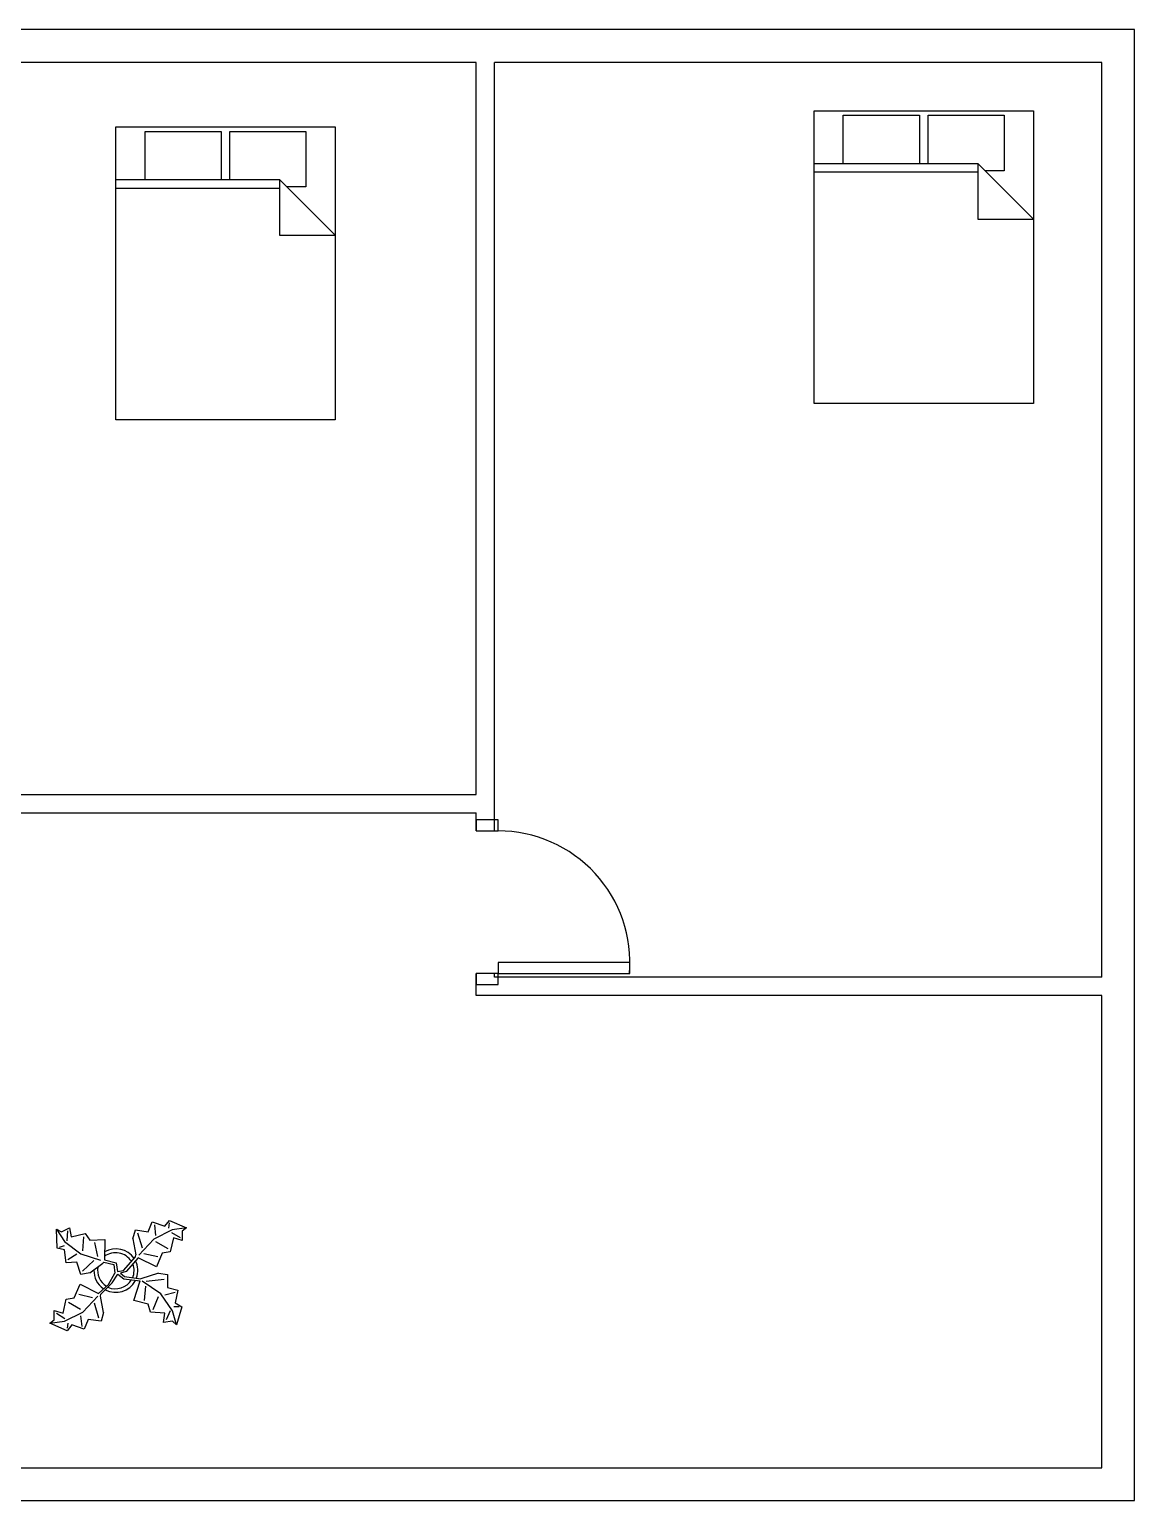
# Model space of a CAD drawing. Header units: millimetres. Extents: x 94507 to 108507, y 151984 to 162075.
# Drawn here: x 100926 to 108507, y 151984 to 162070 of the extents above; entities that cross this region are included whole.
import ezdxf

# ---------------------------------------------------------------- set-up
doc = ezdxf.new("R2010")
doc.units = ezdxf.units.MM
doc.header["$MEASUREMENT"] = 0
doc.layers.get('0').update_dxf_attribs({"color": 9})
for name, color, linetype in [('3D', 9, 'Continuous'), ('BLOCKS', 3, 'Continuous'), ('DOOR', 2, 'Continuous'), ('Window', 30, 'Continuous')]:
    doc.layers.add(name, color=color, linetype=linetype)

# ---------------------------------------------------------------- blocks, each defined once
blk = doc.blocks.new('Bed - Queen')
at = {"linetype": 'Continuous'}
for p, q in [((0, -80.00003), (0, 0)), ((0, 0), (59.99999, 0)), ((59.99999, 0), (59.99999, -80.00003)), ((7.99999, -1.2), (28.79998, -1.2)), ((7.99999, -14.4), (7.99999, -1.2)), ((28.79998, -1.2), (28.79998, -14.4)), ((31.19999, -1.2), (51.99999, -1.2)), ((31.19999, -14.4), (31.19999, -1.2)), ((51.99999, -1.2), (51.99999, -16.4)), ((0, -14.4), (44.8, -14.4)), ((59.99999, -29.6), (44.8, -14.4)), ((44.8, -14.4), (44.8, -29.6)), ((44.8, -16.8), (0, -16.8)), ((51.99999, -16.4), (46.79936, -16.4)), ((44.8, -29.6), (59.99999, -29.6)), ((59.99999, -80.00003), (0, -80.00003))]:
    blk.add_line(p, q, dxfattribs=at)
blk = doc.blocks.new('Plant - Rubber or Philodendron')
at = {"linetype": 'Continuous'}
for p, q in [((8.8871, 10.7908), (9.9809, 13.4933)), ((9.9809, 13.4933), (13.3837, 12.301)), ((10.5828, 12.6946), (10.8893, 9.7953)), ((13.3837, 12.301), (14.68, 13.9039)), ((14.5816, 13.2037), (14.3848, 11.8033)), ((14.68, 13.9039), (19.3848, 11.8146)), ((-16.2005, 11.4774), (-13.9899, 8.1064)), ((-16.2005, 11.4774), (-14.8639, 10.7964)), ((-16.0159, 6.3329), (-16.2005, 11.4774)), ((-14.8639, 10.7964), (-12.6195, 11.8975)), ((-13.9899, 8.1064), (-9.5434, 4.7185)), ((-13.3174, 8.325), (-13.0735, 11.0065)), ((-12.6195, 11.8975), (-12.1909, 9.4345)), ((-12.1909, 9.4345), (-8.3829, 10.3)), ((-8.8369, 9.409), (-9.0894, 5.6095)), ((-8.3829, 10.3), (-7.0549, 8.501)), ((-7.0549, 8.501), (-3.0284, 8.6941)), ((-3.0284, 8.6941), (-3.0709, 3.1041)), ((4.6914, 8.8812), (5.3859, 11.2828)), ((4.6914, 8.8812), (5.5014, 4.4831)), ((5.3859, 11.2828), (8.8871, 10.7908)), ((5.9878, 10.4842), (7.1971, 6.3869)), ((10.3916, 8.7942), (6.2847, 4.4028)), ((15.3859, 11.3055), (10.3916, 8.7942)), ((15.7909, 9.1065), (14.8995, 5.3044)), ((15.2875, 10.6053), (17.5907, 9.2105)), ((19.3848, 11.8146), (15.3859, 11.3055)), ((18.1925, 8.4119), (15.7909, 9.1065)), ((19.3848, 11.8146), (18.1868, 10.9119)), ((18.1868, 10.9119), (18.1925, 8.4119)), ((-14.0069, 5.8704), (-16.0159, 6.3329)), ((-15.3434, 6.5514), (-13.9984, 6.9884)), ((-13.5868, 2.2894), (-14.0069, 5.8704)), ((-13.1329, 3.1804), (-10.6614, 4.727)), ((-9.5434, 4.7185), (-4.1917, 2.9888)), ((-4.8529, 4.012), (-5.7184, 7.82)), ((5.4346, 3.9146), (5.5014, 4.4831)), ((7.7005, 4.8881), (11.5025, 3.9967)), ((14.2977, 6.1031), (10.9934, 7.9956)), ((12.7005, 4.8994), (11.1089, 1.1958)), ((14.8995, 5.3044), (12.7005, 4.8994)), ((-10.6784, 2.491), (-13.5868, 2.2894)), ((-9.5858, -0.8715), (-10.6784, 2.491)), ((-9.1318, 0.0195), (-5.9793, 2.9025)), ((-7.1228, -0.443), (-3.5248, 2.2131)), ((-3.5248, 2.2131), (-3.3011, 2.4355)), ((-3.3011, 2.4355), (-0.5306, 1.7947)), ((-3.0709, 3.1041), (0.0797, 2.3163)), ((-0.5306, 1.7947), (-0.2255, -0.5527)), ((-0.5306, 1.7947), (-0.5306, 1.7947)), ((0.0797, 2.3163), (0.4866, -0.031)), ((0.4866, -0.031), (2.1141, 0.2298)), ((2.1141, 0.2298), (5.4346, 3.9146)), ((6.1032, 3.6844), (2.8262, -0.031)), ((11.1089, 1.1958), (6.1032, 3.6844)), ((-11.3237, -7.2629), (-9.7321, -3.5593)), ((-9.7321, -3.5593), (-4.7264, -6.0479)), ((-7.1228, -0.443), (-9.5858, -0.8715)), ((-2.019, -3.6148), (-4.7264, -6.0479)), ((-4.0579, -6.2781), (-0.9375, -3.1608)), ((-2.019, -3.6148), (-0.2255, -0.5527)), ((-0.9375, -3.1608), (0.5883, -0.8135)), ((0.5883, -0.8135), (2.2447, -2.0916)), ((2.8262, -0.031), (1.3003, -0.5527)), ((1.3003, -0.5527), (2.4193, -1.4655)), ((2.2447, -2.0916), (6.7108, -2.6626)), ((2.4193, -1.4655), (6.895, -2.1175)), ((4.943, -7.9659), (6.7108, -2.6626)), ((11.6605, -0.5413), (6.895, -2.1175)), ((12.3677, -6.1981), (7.219, -2.6772)), ((8.3544, -2.7453), (13.1973, -2.1704)), ((11.6605, -0.5413), (14.1354, -0.8948)), ((14.1354, -0.8948), (14.1354, -4.4304)), ((-14.4141, -11.4699), (-13.5228, -7.6679)), ((-13.5228, -7.6679), (-11.3237, -7.2629)), ((-6.3237, -7.2516), (-10.1257, -6.3602)), ((-9.0148, -11.1577), (-4.9047, -6.8122)), ((-4.1246, -6.8466), (-4.0579, -6.2781)), ((-3.3146, -11.2447), (-4.1246, -6.8466)), ((8.8321, -9.0266), (4.943, -7.9659)), ((8.125, -4.0768), (7.7715, -7.9659)), ((10.2463, -10.4408), (11.6605, -6.9053)), ((15.5496, -10.7943), (12.3677, -6.1981)), ((16.2567, -5.8446), (13.4283, -6.5517)), ((14.1354, -4.4304), (16.9638, -5.1375)), ((16.9638, -5.1375), (16.2567, -8.673)), ((-16.8157, -10.7754), (-14.4141, -11.4699)), ((-16.8101, -13.2754), (-16.8157, -10.7754)), ((-13.9107, -12.9688), (-16.2139, -11.574)), ((-14.0091, -13.669), (-9.0148, -11.1577)), ((-12.921, -8.4665), (-9.6166, -10.359)), ((-4.611, -12.8477), (-5.8203, -8.7504)), ((-3.3146, -11.2447), (-4.0092, -13.6463)), ((9.5392, -11.1479), (8.8321, -9.0266)), ((13.4283, -11.5015), (9.5392, -11.1479)), ((13.0748, -13.9763), (13.4283, -11.5015)), ((14.8425, -10.7943), (13.7819, -13.2692)), ((16.6103, -14.6834), (15.5496, -10.7943)), ((17.3174, -9.7337), (15.9032, -9.7337)), ((16.2567, -8.673), (18.0245, -9.7337)), ((18.0245, -9.7337), (16.6103, -14.6834)), ((-18.008, -14.1781), (-16.8101, -13.2754)), ((-18.008, -14.1781), (-14.0091, -13.669)), ((-13.3032, -16.2674), (-18.008, -14.1781)), ((-12.0069, -14.6645), (-13.3032, -16.2674)), ((-13.2048, -15.5672), (-13.008, -14.1668)), ((-8.6042, -15.8568), (-12.0069, -14.6645)), ((-9.206, -15.0581), (-9.5126, -12.1588)), ((-7.5103, -13.1543), (-8.6042, -15.8568)), ((-4.0092, -13.6463), (-7.5103, -13.1543)), ((15.5496, -13.6228), (13.0748, -13.9763)), ((16.6103, -14.6834), (15.5496, -13.6228))]:
    blk.add_line(p, q, dxfattribs=at)
for centre, radius, start, end in [((0, 0), 6.1275, 34.37569, 120.1028), ((-0.0601, -0.2075), 5.2461, 33.82192, 124.9414), ((0.0308, 0.1664), 6, 178.6147, 235.1169), ((0.0308, 0.1664), 5, 168.1647, 238.6725), ((-0.2664, 0.1682), 5.2775, 338.4094, 20.03007), ((-0.098, 0.1364), 6.1288, 341.2017, 26.09184), ((-0.0234, 0.3825), 6.1492, 242.5812, 331.2714), ((-0.1102, 0.4886), 5.2883, 247.3711, 327.472)]:
    blk.add_arc(centre, radius, start, end, dxfattribs=at)
blk = doc.blocks.new('DOOR1')
at = {"layer": 'DOOR'}
for points in [[(-6, 6), (-3, 6), (-3, 42), (-6, 42)], [(-45, 0), (-42, 0), (-42, 6), (-45, 6)], [(-3, 0), (0, 0), (0, 6), (-3, 6)]]:
    blk.add_lwpolyline(points, close=True, dxfattribs=at)
blk.add_arc((-6, 6), 36, 85.2198, 180, dxfattribs=at)

msp = doc.modelspace()

# ---------------------------------------------------------------- linework, layer by layer
for p, q in [((108507, 162070), (94507, 162070)), ((108507, 151984), (108507, 162070)), ((103991, 156825), (103991, 161844)), ((104116, 156575), (104116, 161844)), ((103991, 156575), (103991, 156699)), ((103991, 155446), (103991, 155597)), ((104116, 155571), (104116, 155597)), ((108281, 155571), (104116, 155571)), ((108281, 155446), (103991, 155446)), ((94507, 151984), (108507, 151984))]:
    msp.add_line(p, q)
for points in [[(103991, 161844), (98372, 161844)], [(108281, 156199), (108281, 161844), (104116, 161844)], [(108281, 155571), (108281, 156199)], [(97216, 152209), (108281, 152209), (108281, 155446)]]:
    msp.add_lwpolyline(points)
at = {"layer": '3D'}
for p, q in [((98372, 156825), (103991, 156825)), ((98372, 156699), (103991, 156699))]:
    msp.add_line(p, q, dxfattribs=at)

# ---------------------------------------------------------------- block references
at = {"layer": 'BLOCKS', "xscale": 25.08960573476703, "yscale": 25.08960573476703, "zscale": 25.08960573476703}
for name, p in [('Bed - Queen', (106308, 161512)), ('Bed - Queen', (101518, 161401)), ('Plant - Rubber or Philodendron', (101518, 153556))]:
    msp.add_blockref(name, p, dxfattribs=at)
at = {"layer": 'Window', "xscale": 25.08960573476703, "yscale": 25.08960573476703, "zscale": 25.08960573476703, "rotation": 270}
msp.add_blockref('DOOR1', (103991, 155521), dxfattribs=at)

doc.saveas('drawing.dxf')
